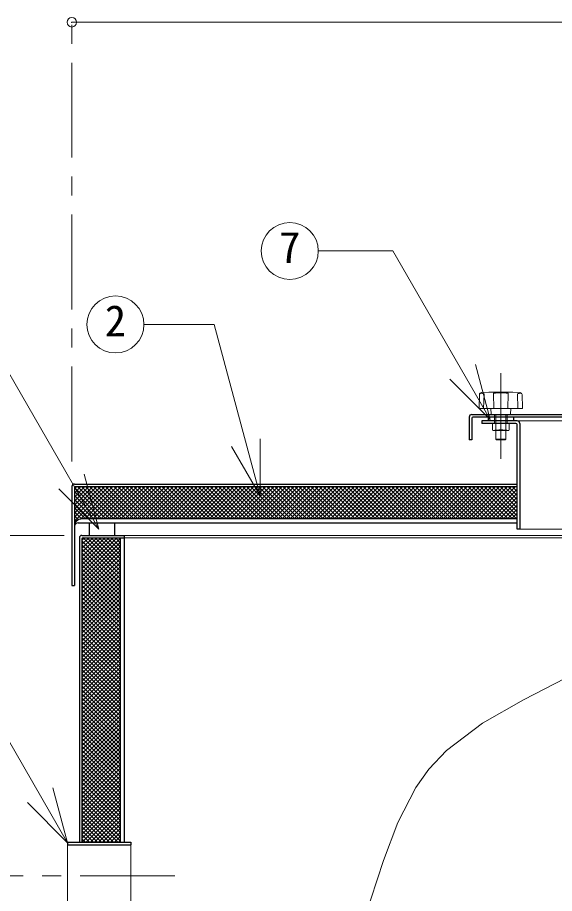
# Model space of a CAD drawing. Units: millimetres at full size, sheet at 1:15; details may follow other scales. Extents: x -3184 to 2891, y -2037 to 2178.
# Drawn here: x -711 to -287, y -508 to 184 of the extents above; entities that cross this region are included whole.
import ezdxf
from ezdxf.enums import TextEntityAlignment as Align

# ---------------------------------------------------------------- set-up
doc = ezdxf.new("R2010")
doc.units = ezdxf.units.MM
doc.header["$LTSCALE"] = 15
doc.header["$PDMODE"] = 32
doc.header["$PDSIZE"] = 7.5
doc.linetypes.add('CHAIN1', pattern=[8, 5, -1, 1, -1])
doc.linetypes.add('DASHED1', pattern=[1.8, 1.2, -0.6])
doc.layers.add('0-0', color=7, linetype='Continuous', lineweight=18)
doc.styles.add('ＭＳ ゴシック', font='')
doc.styles.get('ＭＳ ゴシック').set_extended_font_data('MS Gothic')

msp = doc.modelspace()

# ---------------------------------------------------------------- linework, layer by layer
at = {"layer": '0-0', "color": 4, "linetype": 'CHAIN1', "lineweight": 9}
for p, q in [((-668.2, -166.63), (-668.2, 180.37)), ((-329.2, -164.63), (-329.2, -97.03)), ((-674.35, -225.13), (-1061.7, -225.13)), ((-586.7, -494.13), (-1061.7, -494.13))]:
    msp.add_line(p, q, dxfattribs=at)
at = {"layer": '0-0', "color": 4, "lineweight": 9}
for p, q in [((-668.2, 180.37), (374.8, 180.37)), ((-346.37, -124.42), (-346.03, -113.9)), ((-338.61, -112.04), (-344.52, -112.35)), ((-342.75, -124.83), (-342.36, -113.19)), ((-320.21, -112.03), (-338.19, -112.03)), ((-334.69, -124.83), (-335.07, -113.19)), ((-323.72, -124.83), (-323.33, -113.19)), ((-319.79, -112.04), (-313.89, -112.35)), ((-315.65, -124.83), (-316.04, -113.19)), ((-312.03, -124.42), (-312.37, -113.9)), ((-345.97, -124.83), (-312.43, -124.83)), ((-336.83, -129.26), (-337.2, -124.83)), ((-321.57, -129.26), (-321.2, -124.83)), ((-335.7, -136.93), (-335.7, -141.63)), ((-329.2, -136.93), (-329.2, -141.63)), ((-322.7, -136.93), (-322.7, -141.63)), ((-162.54, -134.63), (-316.2, -134.63)), ((-333.2, -142.13), (-333.2, -149.13)), ((-325.2, -142.13), (-325.2, -149.13)), ((-322.95, -142.13), (-322.7, -141.63)), ((-332.7, -149.63), (-333.2, -149.13)), ((-325.2, -149.13), (-333.2, -149.13)), ((-332.7, -149.63), (-325.7, -149.63)), ((-325.2, -149.13), (-325.7, -149.63)), ((-666.2, -213.98), (-638.85, -186.63)), ((-666.2, -210.8), (-642.03, -186.63)), ((-666.2, -207.62), (-645.21, -186.63)), ((-666.2, -204.44), (-648.39, -186.63)), ((-666.2, -201.26), (-651.58, -186.63)), ((-666.2, -198.07), (-654.76, -186.63)), ((-666.2, -194.89), (-657.94, -186.63)), ((-666.2, -191.71), (-661.12, -186.63)), ((-666.2, -188.53), (-664.3, -186.63)), ((-663.76, -186.63), (-638.26, -212.13)), ((-661.26, -212.22), (-635.67, -186.63)), ((-660.58, -186.63), (-635.08, -212.13)), ((-657.98, -212.13), (-632.48, -186.63)), ((-657.4, -186.63), (-631.9, -212.13)), ((-654.8, -212.13), (-629.3, -186.63)), ((-654.22, -186.63), (-628.72, -212.13)), ((-651.62, -212.13), (-626.12, -186.63)), ((-651.04, -186.63), (-625.54, -212.13)), ((-648.44, -212.13), (-622.94, -186.63)), ((-647.85, -186.63), (-622.35, -212.13)), ((-645.26, -212.13), (-619.76, -186.63)), ((-644.67, -186.63), (-619.17, -212.13)), ((-642.07, -212.13), (-616.57, -186.63)), ((-641.49, -186.63), (-615.99, -212.13)), ((-638.89, -212.13), (-613.39, -186.63)), ((-638.31, -186.63), (-612.81, -212.13)), ((-635.71, -212.13), (-610.21, -186.63)), ((-635.13, -186.63), (-609.63, -212.13)), ((-632.53, -212.13), (-607.03, -186.63)), ((-631.94, -186.63), (-606.44, -212.13)), ((-629.35, -212.13), (-603.85, -186.63)), ((-628.76, -186.63), (-603.26, -212.13)), ((-626.16, -212.13), (-600.66, -186.63)), ((-625.58, -186.63), (-600.08, -212.13)), ((-622.98, -212.13), (-597.48, -186.63)), ((-622.4, -186.63), (-596.9, -212.13)), ((-619.8, -212.13), (-594.3, -186.63)), ((-619.22, -186.63), (-593.72, -212.13)), ((-616.62, -212.13), (-591.12, -186.63)), ((-616.03, -186.63), (-590.53, -212.13)), ((-613.44, -212.13), (-587.94, -186.63)), ((-612.85, -186.63), (-587.35, -212.13)), ((-610.25, -212.13), (-584.75, -186.63)), ((-609.67, -186.63), (-584.17, -212.13)), ((-607.07, -212.13), (-581.57, -186.63)), ((-606.49, -186.63), (-580.99, -212.13)), ((-603.89, -212.13), (-578.39, -186.63)), ((-603.31, -186.63), (-577.81, -212.13)), ((-600.71, -212.13), (-575.21, -186.63)), ((-600.12, -186.63), (-574.62, -212.13)), ((-597.53, -212.13), (-572.03, -186.63)), ((-596.94, -186.63), (-571.44, -212.13)), ((-594.34, -212.13), (-568.84, -186.63)), ((-593.76, -186.63), (-568.26, -212.13)), ((-591.16, -212.13), (-565.66, -186.63)), ((-590.58, -186.63), (-565.08, -212.13)), ((-587.98, -212.13), (-562.48, -186.63)), ((-587.4, -186.63), (-561.9, -212.13)), ((-584.8, -212.13), (-559.3, -186.63)), ((-584.21, -186.63), (-558.71, -212.13)), ((-581.62, -212.13), (-556.12, -186.63)), ((-581.03, -186.63), (-555.53, -212.13)), ((-578.43, -212.13), (-552.93, -186.63)), ((-577.85, -186.63), (-552.35, -212.13)), ((-575.25, -212.13), (-549.75, -186.63)), ((-574.67, -186.63), (-549.17, -212.13)), ((-572.07, -212.13), (-546.57, -186.63)), ((-571.49, -186.63), (-545.99, -212.13)), ((-568.89, -212.13), (-543.39, -186.63)), ((-568.3, -186.63), (-542.8, -212.13)), ((-565.71, -212.13), (-540.21, -186.63)), ((-565.12, -186.63), (-539.62, -212.13)), ((-562.52, -212.13), (-537.02, -186.63)), ((-561.94, -186.63), (-536.44, -212.13)), ((-559.34, -212.13), (-533.84, -186.63)), ((-558.76, -186.63), (-533.26, -212.13)), ((-556.16, -212.13), (-530.66, -186.63)), ((-555.58, -186.63), (-530.08, -212.13)), ((-552.98, -212.13), (-527.48, -186.63)), ((-552.39, -186.63), (-526.89, -212.13)), ((-549.8, -212.13), (-524.3, -186.63)), ((-549.21, -186.63), (-523.71, -212.13)), ((-546.61, -212.13), (-521.11, -186.63)), ((-546.03, -186.63), (-520.53, -212.13)), ((-543.43, -212.13), (-517.93, -186.63)), ((-542.85, -186.63), (-517.35, -212.13)), ((-540.25, -212.13), (-514.75, -186.63)), ((-539.67, -186.63), (-514.17, -212.13)), ((-537.07, -212.13), (-511.57, -186.63)), ((-536.49, -186.63), (-510.99, -212.13)), ((-533.89, -212.13), (-508.39, -186.63)), ((-533.3, -186.63), (-507.8, -212.13)), ((-530.7, -212.13), (-505.2, -186.63)), ((-530.12, -186.63), (-504.62, -212.13)), ((-527.52, -212.13), (-502.02, -186.63)), ((-526.94, -186.63), (-501.44, -212.13)), ((-524.34, -212.13), (-498.84, -186.63)), ((-523.76, -186.63), (-498.26, -212.13)), ((-521.16, -212.13), (-495.66, -186.63)), ((-520.58, -186.63), (-495.08, -212.13)), ((-517.98, -212.13), (-492.48, -186.63)), ((-517.39, -186.63), (-491.89, -212.13)), ((-514.79, -212.13), (-489.29, -186.63)), ((-514.21, -186.63), (-488.71, -212.13)), ((-511.61, -212.13), (-486.11, -186.63)), ((-511.03, -186.63), (-485.53, -212.13)), ((-508.43, -212.13), (-482.93, -186.63)), ((-507.85, -186.63), (-482.35, -212.13)), ((-505.25, -212.13), (-479.75, -186.63)), ((-504.67, -186.63), (-479.17, -212.13)), ((-502.07, -212.13), (-476.57, -186.63)), ((-501.48, -186.63), (-475.98, -212.13)), ((-498.88, -212.13), (-473.38, -186.63)), ((-498.3, -186.63), (-472.8, -212.13)), ((-495.7, -212.13), (-470.2, -186.63)), ((-495.12, -186.63), (-469.62, -212.13)), ((-492.52, -212.13), (-467.02, -186.63)), ((-491.94, -186.63), (-466.44, -212.13)), ((-489.34, -212.13), (-463.84, -186.63)), ((-488.76, -186.63), (-463.26, -212.13)), ((-486.16, -212.13), (-460.66, -186.63)), ((-485.57, -186.63), (-460.07, -212.13)), ((-482.97, -212.13), (-457.47, -186.63)), ((-482.39, -186.63), (-456.89, -212.13)), ((-479.79, -212.13), (-454.29, -186.63)), ((-479.21, -186.63), (-453.71, -212.13)), ((-476.61, -212.13), (-451.11, -186.63)), ((-476.03, -186.63), (-450.53, -212.13)), ((-473.43, -212.13), (-447.93, -186.63)), ((-472.85, -186.63), (-447.35, -212.13)), ((-470.25, -212.13), (-444.75, -186.63)), ((-469.66, -186.63), (-444.16, -212.13)), ((-467.06, -212.13), (-441.56, -186.63)), ((-466.48, -186.63), (-440.98, -212.13)), ((-463.88, -212.13), (-438.38, -186.63)), ((-463.3, -186.63), (-437.8, -212.13)), ((-460.7, -212.13), (-435.2, -186.63)), ((-460.12, -186.63), (-434.62, -212.13)), ((-457.52, -212.13), (-432.02, -186.63)), ((-456.94, -186.63), (-431.44, -212.13)), ((-454.34, -212.13), (-428.84, -186.63)), ((-453.75, -186.63), (-428.25, -212.13)), ((-451.16, -212.13), (-425.66, -186.63)), ((-450.57, -186.63), (-425.07, -212.13)), ((-447.97, -212.13), (-422.47, -186.63)), ((-447.39, -186.63), (-421.89, -212.13)), ((-444.79, -212.13), (-419.29, -186.63)), ((-444.21, -186.63), (-418.71, -212.13)), ((-441.61, -212.13), (-416.11, -186.63)), ((-441.03, -186.63), (-415.53, -212.13)), ((-438.43, -212.13), (-412.93, -186.63)), ((-437.84, -186.63), (-412.34, -212.13)), ((-435.25, -212.13), (-409.75, -186.63)), ((-434.66, -186.63), (-409.16, -212.13)), ((-432.06, -212.13), (-406.56, -186.63)), ((-431.48, -186.63), (-405.98, -212.13)), ((-428.88, -212.13), (-403.38, -186.63)), ((-428.3, -186.63), (-402.8, -212.13)), ((-425.7, -212.13), (-400.2, -186.63)), ((-425.12, -186.63), (-399.62, -212.13)), ((-422.52, -212.13), (-397.02, -186.63)), ((-421.93, -186.63), (-396.43, -212.13)), ((-419.34, -212.13), (-393.84, -186.63)), ((-418.75, -186.63), (-393.25, -212.13)), ((-416.15, -212.13), (-390.65, -186.63)), ((-415.57, -186.63), (-390.07, -212.13)), ((-412.97, -212.13), (-387.47, -186.63)), ((-412.39, -186.63), (-386.89, -212.13)), ((-409.79, -212.13), (-384.29, -186.63)), ((-409.21, -186.63), (-383.71, -212.13)), ((-406.61, -212.13), (-381.11, -186.63)), ((-406.02, -186.63), (-380.52, -212.13)), ((-403.43, -212.13), (-377.93, -186.63)), ((-402.84, -186.63), (-377.34, -212.13)), ((-400.24, -212.13), (-374.74, -186.63)), ((-399.66, -186.63), (-374.16, -212.13)), ((-397.06, -212.13), (-371.56, -186.63)), ((-396.48, -186.63), (-370.98, -212.13)), ((-393.88, -212.13), (-368.38, -186.63)), ((-393.3, -186.63), (-367.8, -212.13)), ((-390.7, -212.13), (-365.2, -186.63)), ((-390.11, -186.63), (-364.61, -212.13)), ((-387.52, -212.13), (-362.02, -186.63)), ((-386.93, -186.63), (-361.43, -212.13)), ((-384.33, -212.13), (-358.83, -186.63)), ((-383.75, -186.63), (-358.25, -212.13)), ((-381.15, -212.13), (-355.65, -186.63)), ((-380.57, -186.63), (-355.07, -212.13)), ((-377.97, -212.13), (-352.47, -186.63)), ((-377.39, -186.63), (-351.89, -212.13)), ((-374.79, -212.13), (-349.29, -186.63)), ((-374.2, -186.63), (-348.7, -212.13)), ((-371.61, -212.13), (-346.11, -186.63)), ((-371.02, -186.63), (-345.52, -212.13)), ((-368.42, -212.13), (-342.92, -186.63)), ((-367.84, -186.63), (-342.34, -212.13)), ((-365.24, -212.13), (-339.74, -186.63)), ((-364.66, -186.63), (-339.16, -212.13)), ((-362.06, -212.13), (-336.56, -186.63)), ((-361.48, -186.63), (-335.98, -212.13)), ((-358.88, -212.13), (-333.38, -186.63)), ((-358.29, -186.63), (-332.79, -212.13)), ((-355.7, -212.13), (-330.2, -186.63)), ((-355.11, -186.63), (-329.61, -212.13)), ((-352.51, -212.13), (-327.01, -186.63)), ((-351.93, -186.63), (-326.43, -212.13)), ((-349.33, -212.13), (-323.83, -186.63)), ((-348.75, -186.63), (-323.25, -212.13)), ((-346.15, -212.13), (-320.65, -186.63)), ((-345.57, -186.63), (-320.07, -212.13)), ((-342.97, -212.13), (-317.47, -186.63)), ((-342.38, -186.63), (-316.88, -212.13)), ((-339.2, -186.63), (-316.2, -209.63)), ((-336.02, -186.63), (-316.2, -206.45)), ((-332.84, -186.63), (-316.2, -203.27)), ((-329.66, -186.63), (-316.2, -200.08)), ((-326.47, -186.63), (-316.2, -196.9)), ((-323.29, -186.63), (-316.2, -193.72)), ((-320.11, -186.63), (-316.2, -190.54)), ((-316.93, -186.63), (-316.2, -187.36)), ((-666.2, -190.56), (-644.63, -212.13)), ((-666.2, -193.74), (-647.81, -212.13)), ((-666.18, -187.4), (-641.45, -212.13)), ((-339.79, -212.13), (-316.2, -188.55)), ((-336.6, -212.13), (-316.2, -191.73)), ((-666.2, -196.92), (-650.99, -212.13)), ((-666.2, -200.1), (-654.17, -212.13)), ((-333.42, -212.13), (-316.2, -194.91)), ((-330.24, -212.13), (-316.2, -198.09)), ((-666.2, -203.28), (-657.36, -212.13)), ((-666.2, -206.47), (-660.53, -212.14)), ((-327.06, -212.13), (-316.2, -201.27)), ((-323.88, -212.13), (-316.2, -204.46)), ((-320.69, -212.13), (-316.2, -207.64)), ((-666.2, -209.65), (-663.02, -212.83)), ((-666.2, -212.83), (-664.78, -214.25)), ((-317.51, -212.13), (-316.2, -210.82)), ((-666.2, -216.01), (-665.92, -216.3)), ((-666.2, -217.17), (-666.11, -217.07)), ((-314.2, -220.13), (-172.04, -220.13)), ((-660.2, -254.71), (-632.62, -227.13)), ((-660.2, -251.53), (-635.8, -227.13)), ((-660.2, -248.35), (-638.98, -227.13)), ((-660.2, -245.17), (-642.16, -227.13)), ((-660.2, -241.99), (-645.35, -227.13)), ((-660.2, -238.8), (-648.53, -227.13)), ((-660.2, -235.62), (-651.71, -227.13)), ((-660.2, -232.44), (-654.89, -227.13)), ((-660.2, -229.26), (-658.07, -227.13)), ((-660.2, -257.9), (-629.7, -227.4)), ((-659.26, -227.13), (-629.7, -256.69)), ((-656.08, -227.13), (-629.7, -253.51)), ((-652.9, -227.13), (-629.7, -250.33)), ((-649.72, -227.13), (-629.7, -247.15)), ((-646.54, -227.13), (-629.7, -243.97)), ((-643.36, -227.13), (-629.7, -240.78)), ((-640.17, -227.13), (-629.7, -237.6)), ((-636.99, -227.13), (-629.7, -234.42)), ((-633.81, -227.13), (-629.7, -231.24)), ((-630.63, -227.13), (-629.7, -228.06)), ((-626.7, -225.13), (-173.49, -225.13)), ((-626.7, -227.13), (-174.06, -227.13)), ((-660.2, -229.38), (-629.7, -259.88)), ((-660.2, -261.08), (-629.7, -230.58)), ((-660.2, -232.56), (-629.7, -263.06)), ((-660.2, -264.26), (-629.7, -233.76)), ((-660.2, -235.74), (-629.7, -266.24)), ((-660.2, -267.44), (-629.7, -236.94)), ((-660.2, -238.92), (-629.7, -269.42)), ((-660.2, -270.62), (-629.7, -240.12)), ((-660.2, -242.1), (-629.7, -272.6)), ((-660.2, -273.81), (-629.7, -243.31)), ((-660.2, -245.29), (-629.7, -275.79)), ((-660.2, -276.99), (-629.7, -246.49)), ((-660.2, -248.47), (-629.7, -278.97)), ((-660.2, -280.17), (-629.7, -249.67)), ((-660.2, -251.65), (-629.7, -282.15)), ((-660.2, -283.35), (-629.7, -252.85)), ((-660.2, -254.83), (-629.7, -285.33)), ((-660.2, -286.53), (-629.7, -256.03)), ((-660.2, -258.01), (-629.7, -288.51)), ((-660.2, -289.72), (-629.7, -259.22)), ((-660.2, -261.2), (-629.7, -291.7)), ((-660.2, -292.9), (-629.7, -262.4)), ((-660.2, -264.38), (-629.7, -294.88)), ((-660.2, -296.08), (-629.7, -265.58)), ((-660.2, -267.56), (-629.7, -298.06)), ((-660.2, -299.26), (-629.7, -268.76)), ((-660.2, -270.74), (-629.7, -301.24)), ((-660.2, -302.44), (-629.7, -271.94)), ((-660.2, -273.92), (-629.7, -304.42)), ((-660.2, -305.63), (-629.7, -275.13)), ((-660.2, -277.11), (-629.7, -307.61)), ((-660.2, -308.81), (-629.7, -278.31)), ((-660.2, -280.29), (-629.7, -310.79)), ((-660.2, -311.99), (-629.7, -281.49)), ((-660.2, -283.47), (-629.7, -313.97)), ((-660.2, -315.17), (-629.7, -284.67)), ((-660.2, -286.65), (-629.7, -317.15)), ((-660.2, -318.35), (-629.7, -287.85)), ((-660.2, -289.83), (-629.7, -320.33)), ((-660.2, -321.54), (-629.7, -291.04)), ((-660.2, -293.02), (-629.7, -323.52)), ((-660.2, -324.72), (-629.7, -294.22)), ((-660.2, -296.2), (-629.7, -326.7)), ((-660.2, -327.9), (-629.7, -297.4)), ((-660.2, -299.38), (-629.7, -329.88)), ((-660.2, -331.08), (-629.7, -300.58)), ((-660.2, -302.56), (-629.7, -333.06)), ((-660.2, -334.26), (-629.7, -303.76)), ((-660.2, -305.74), (-629.7, -336.24)), ((-660.2, -337.45), (-629.7, -306.95)), ((-660.2, -308.93), (-629.7, -339.43)), ((-660.2, -340.63), (-629.7, -310.13)), ((-660.2, -312.11), (-629.7, -342.61)), ((-660.2, -343.81), (-629.7, -313.31)), ((-660.2, -315.29), (-629.7, -345.79)), ((-660.2, -346.99), (-629.7, -316.49)), ((-660.2, -318.47), (-629.7, -348.97)), ((-660.2, -350.17), (-629.7, -319.67)), ((-660.2, -321.65), (-629.7, -352.15)), ((-660.2, -353.36), (-629.7, -322.86)), ((-660.2, -324.84), (-629.7, -355.34)), ((-660.2, -356.54), (-629.7, -326.04)), ((-660.2, -328.02), (-629.7, -358.52)), ((-660.2, -359.72), (-629.7, -329.22)), ((-660.2, -331.2), (-629.7, -361.7)), ((-660.2, -362.9), (-629.7, -332.4)), ((-660.2, -334.38), (-629.7, -364.88)), ((-660.2, -366.08), (-629.7, -335.58)), ((-660.2, -337.56), (-629.7, -368.06)), ((-660.2, -369.27), (-629.7, -338.77)), ((-660.2, -340.75), (-629.7, -371.25)), ((-660.2, -372.45), (-629.7, -341.95)), ((-660.2, -343.93), (-629.7, -374.43)), ((-660.2, -375.63), (-629.7, -345.13)), ((-660.2, -347.11), (-629.7, -377.61)), ((-660.2, -378.81), (-629.7, -348.31)), ((-660.2, -350.29), (-629.7, -380.79)), ((-660.2, -381.99), (-629.7, -351.49)), ((-660.2, -353.47), (-629.7, -383.97)), ((-660.2, -385.18), (-629.7, -354.68)), ((-660.2, -356.66), (-629.7, -387.16)), ((-660.2, -388.36), (-629.7, -357.86)), ((-660.2, -359.84), (-629.7, -390.34)), ((-660.2, -391.54), (-629.7, -361.04)), ((-660.2, -363.02), (-629.7, -393.52)), ((-660.2, -394.72), (-629.7, -364.22)), ((-660.2, -366.2), (-629.7, -396.7)), ((-660.2, -397.9), (-629.7, -367.4)), ((-660.2, -369.38), (-629.7, -399.88)), ((-660.2, -401.09), (-629.7, -370.59)), ((-660.2, -372.57), (-629.7, -403.07)), ((-660.2, -404.27), (-629.7, -373.77)), ((-660.2, -375.75), (-629.7, -406.25)), ((-660.2, -407.45), (-629.7, -376.95)), ((-660.2, -378.93), (-629.7, -409.43)), ((-660.2, -410.63), (-629.7, -380.13)), ((-660.2, -382.11), (-629.7, -412.61)), ((-660.2, -413.81), (-629.7, -383.31)), ((-660.2, -385.29), (-629.7, -415.79)), ((-660.2, -416.99), (-629.7, -386.49)), ((-660.2, -388.48), (-629.7, -418.98)), ((-660.2, -420.18), (-629.7, -389.68)), ((-660.2, -391.66), (-629.7, -422.16)), ((-660.2, -423.36), (-629.7, -392.86)), ((-660.2, -394.84), (-629.7, -425.34)), ((-660.2, -426.54), (-629.7, -396.04)), ((-660.2, -398.02), (-629.7, -428.52)), ((-660.2, -429.72), (-629.7, -399.22)), ((-660.2, -401.2), (-629.7, -431.7)), ((-660.2, -432.9), (-629.7, -402.4)), ((-660.2, -404.39), (-629.7, -434.89)), ((-660.2, -436.09), (-629.7, -405.59)), ((-660.2, -407.57), (-629.7, -438.07)), ((-660.2, -439.27), (-629.7, -408.77)), ((-660.2, -410.75), (-629.7, -441.25)), ((-660.2, -442.45), (-629.7, -411.95)), ((-660.2, -413.93), (-629.7, -444.43)), ((-660.2, -445.63), (-629.7, -415.13)), ((-660.2, -417.11), (-629.7, -447.61)), ((-660.2, -448.81), (-629.7, -418.31)), ((-660.2, -420.3), (-629.7, -450.8)), ((-660.2, -452), (-629.7, -421.5)), ((-660.2, -423.48), (-629.7, -453.98)), ((-660.2, -455.18), (-629.7, -424.68)), ((-660.2, -426.66), (-629.7, -457.16)), ((-660.2, -458.36), (-629.7, -427.86)), ((-660.2, -429.84), (-629.7, -460.34)), ((-660.2, -461.54), (-629.7, -431.04)), ((-660.2, -433.02), (-629.7, -463.52)), ((-660.2, -464.72), (-629.7, -434.22)), ((-660.2, -436.2), (-629.7, -466.7)), ((-660.2, -439.39), (-631.96, -467.63)), ((-660.2, -442.57), (-635.14, -467.63)), ((-659.93, -467.63), (-629.7, -437.41)), ((-656.74, -467.63), (-629.7, -440.59)), ((-660.2, -445.75), (-638.32, -467.63)), ((-660.2, -448.93), (-641.5, -467.63)), ((-653.56, -467.63), (-629.7, -443.77)), ((-650.38, -467.63), (-629.7, -446.95)), ((-660.2, -452.11), (-644.69, -467.63)), ((-660.2, -455.3), (-647.87, -467.63)), ((-647.2, -467.63), (-629.7, -450.13)), ((-644.02, -467.63), (-629.7, -453.32)), ((-640.83, -467.63), (-629.7, -456.5)), ((-660.2, -458.48), (-651.05, -467.63)), ((-660.2, -461.66), (-654.23, -467.63)), ((-637.65, -467.63), (-629.7, -459.68)), ((-634.47, -467.63), (-629.7, -462.86)), ((-660.2, -464.84), (-657.41, -467.63)), ((-631.29, -467.63), (-629.7, -466.04))]:
    msp.add_line(p, q, dxfattribs=at)
at = {"layer": '0-0'}
for p, q in [((-414.48, -0.36), (-473.46, -0.36)), ((-337.63, -133.48), (-414.48, -0.36)), ((-555.73, -58.46), (-611.22, -58.46)), ((-519.45, -193.87), (-555.73, -58.46)), ((-337.63, -133.48), (-349.28, -90.01)), ((-337.63, -133.48), (-369.45, -101.66)), ((-519.45, -193.87), (-519.45, -148.87)), ((-519.45, -193.87), (-541.95, -154.9)), ((-646.74, -220.31), (-658.39, -176.84)), ((-646.74, -220.31), (-678.56, -188.49)), ((-671.51, -468.09), (-766.34, -303.84)), ((-671.51, -468.09), (-683.16, -424.62)), ((-671.51, -468.09), (-703.33, -436.27)), ((-671.7, -469.83), (-671.7, -518.43)), ((-621.7, -469.83), (-621.7, -518.43))]:
    msp.add_line(p, q, dxfattribs=at)
at = {"layer": '0-0', "color": 5, "lineweight": 25}
for p, q in [((-352.2, -129.63), (-162.44, -129.63)), ((-354.2, -131.63), (-354.2, -149.63)), ((-162.48, -131.63), (-351.2, -131.63)), ((-316.2, -134.63), (-344.2, -134.63)), ((-344.2, -134.63), (-344.2, -136.63)), ((-317.2, -136.63), (-344.2, -136.63)), ((-339.2, -131.63), (-339.2, -134.63)), ((-319.2, -131.63), (-319.2, -134.63)), ((-316.2, -220.13), (-316.2, -137.63)), ((-668.2, -186.63), (-668.2, -264.63)), ((-666.2, -184.63), (-316.2, -184.63)), ((-665.2, -186.63), (-316.2, -186.63)), ((-666.2, -187.63), (-666.2, -264.63)), ((-316.2, -212.13), (-660.2, -212.13)), ((-663.2, -215.13), (-316.2, -215.13)), ((-654.2, -225.13), (-654.2, -215.13)), ((-634.2, -225.13), (-634.2, -215.13)), ((-662.2, -227.13), (-662.2, -467.63)), ((-660.2, -225.13), (-626.7, -225.13)), ((-660.2, -228.13), (-660.2, -467.63)), ((-659.2, -227.13), (-626.7, -227.13)), ((-629.7, -467.63), (-629.7, -227.13)), ((-626.7, -467.63), (-626.7, -225.13)), ((-668.2, -264.63), (-666.2, -264.63)), ((-671.7, -467.63), (-621.7, -467.63)), ((-671.7, -467.63), (-671.7, -469.83)), ((-671.7, -469.83), (-621.7, -469.83)), ((-621.7, -467.63), (-621.7, -469.83))]:
    msp.add_line(p, q, dxfattribs=at)
at = {"layer": '0-0', "color": 4, "linetype": 'DASHED1', "lineweight": 9}
for p, q in [((-334.2, -136.63), (-334.2, -129.63)), ((-333.2, -142.13), (-333.2, -129.63)), ((-325.2, -142.13), (-325.2, -129.63)), ((-324.2, -136.63), (-324.2, -129.63))]:
    msp.add_line(p, q, dxfattribs=at)
at = {"layer": '0-0'}
for points in [[(-646.74, -220.31), (-739.26, -60.07), (-794.14, -60.07)], [(-277.99, -337.97), (-311.35, -355.09), (-343.55, -373.55), (-372.15, -395.23), (-386.13, -410.02), (-396.35, -424.45), (-410.52, -452.14), (-421.77, -482.07), (-431.83, -512.74), (-442.4, -542.59), (-455.19, -570.11), (-464.3, -584.4), (-476.48, -598.71), (-501.86, -619.14), (-531.91, -635.08), (-565.6, -647.5), (-601.93, -657.38), (-639.86, -665.72), (-662.2, -670.23)]]:
    msp.add_lwpolyline(points, dxfattribs=at)
at = {"layer": '0-0', "color": 5, "lineweight": 25}
for points in [[(-352.2, -132.63), (-352.2, -149.63), (-354.2, -149.63)], [(-314.2, -136.63), (-314.2, -220.13), (-316.2, -220.13)]]:
    msp.add_lwpolyline(points, dxfattribs=at)
at = {"layer": '0-0', "color": 4, "lineweight": 9}
msp.add_lwpolyline([(-322.95, -142.13), (-335.45, -142.13), (-335.7, -141.63)], dxfattribs=at)
at = {"layer": '0-0'}
for centre in [(-495.96, -0.36), (-633.72, -58.46)]:
    msp.add_circle(centre, 22.5, dxfattribs=at)
at = {"layer": '0-0', "color": 4, "lineweight": 9}
for centre, radius, start, end in [((-344.43, -113.95), 1.6, 93.01913, 178.15415), ((-344.81, -114.49), 1.66, 93.02757, 128.73305), ((-344.74, -120.8), 7.97, 72.62002, 91.09064), ((-338.19, -120.03), 8, 90, 93.01913), ((-334.67, -113.18), 0.4, 97.29873, 181.90915), ((-329.2, -155.9), 43.47, 82.70127, 97.29873), ((-323.73, -113.18), 0.4, 358.09085, 82.70127), ((-320.21, -120.03), 8, 86.98087, 90), ((-313.66, -120.8), 7.97, 88.90936, 107.37998), ((-313.97, -113.95), 1.6, 1.84585, 86.98087), ((-313.6, -114.49), 1.66, 51.26695, 86.97243), ((-345.97, -124.43), 0.4, 178.15415, 270), ((-312.43, -124.43), 0.4, 270, 1.84585), ((-336.43, -129.23), 0.4, 184.76364, 270), ((-321.97, -129.23), 0.4, 270, 355.23636), ((-335.4, -136.93), 0.3, 90, 180), ((-329.5, -136.93), 0.3, 0, 90), ((-328.9, -136.93), 0.3, 90, 180), ((-323, -136.93), 0.3, 0, 90), ((-339.38, -53.68), 88.54, 272.54473, 276.60311), ((-319.02, -53.68), 88.54, 263.39689, 267.45527)]:
    msp.add_arc(centre, radius, start, end, dxfattribs=at)
at = {"layer": '0-0', "color": 5, "lineweight": 25}
for centre, radius, start, end in [((-352.2, -131.63), 2, 90, 180), ((-351.2, -132.63), 1, 90, 180), ((-317.2, -137.63), 1, 0, 90), ((-316.2, -136.63), 2, 0, 90), ((-666.2, -186.63), 2, 90, 180), ((-665.2, -187.63), 1, 90, 180), ((-660.2, -218.13), 6, 90, 180), ((-663.2, -218.13), 3, 90, 180), ((-660.2, -227.13), 2, 90, 180), ((-659.2, -228.13), 1, 90, 180)]:
    msp.add_arc(centre, radius, start, end, dxfattribs=at)
at = {"layer": '0-0', "color": 1}
msp.add_point((-668.2, 180.37), dxfattribs=at)

# ---------------------------------------------------------------- texts
at = {"layer": '0-0', "style": 'ＭＳ ゴシック'}
for s, p in [('7', (-504.4, -17.24)), ('2', (-642.15, -75.34))]:
    msp.add_text(s, height=24.74, dxfattribs=at).set_placement(p, align=Align.BOTTOM_LEFT)

doc.saveas('drawing.dxf')
